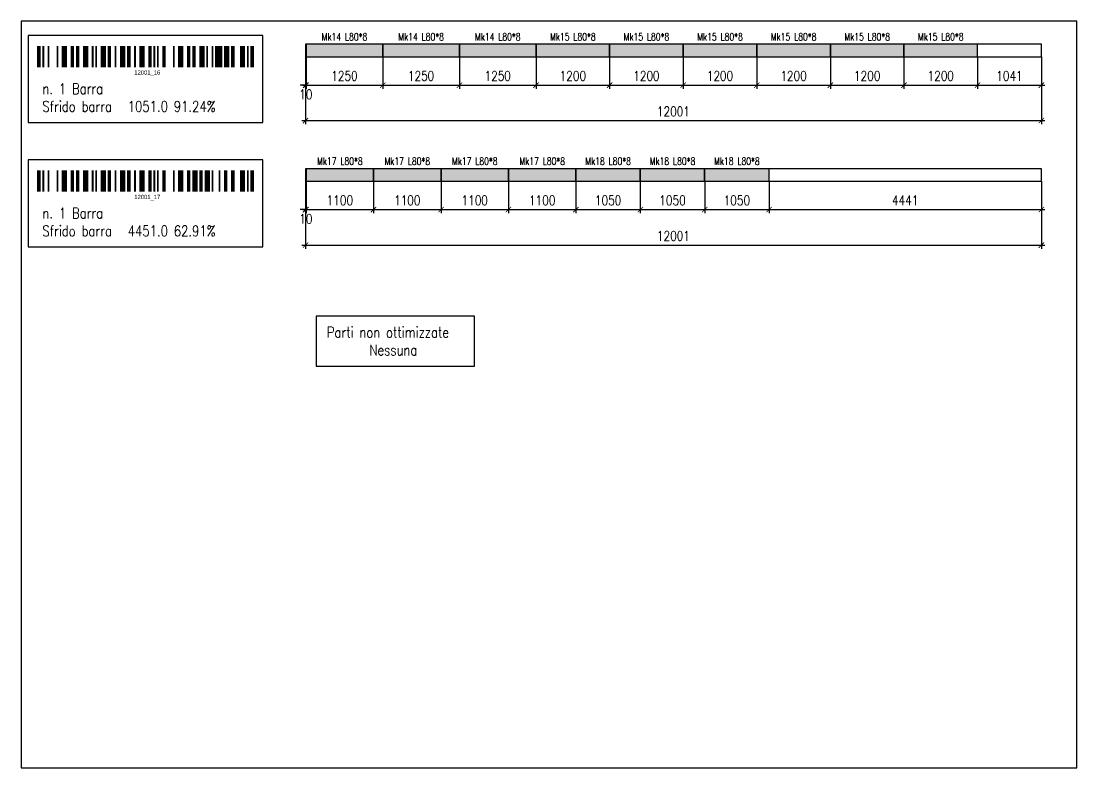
# Model space of a CAD drawing. Header units: millimetres. Extents: x -56 to 421004, y -1 to 91234.
# Drawn here: x 201349 to 218567, y 40726 to 52901 of the extents above; entities that cross this region are included whole.
import ezdxf
from ezdxf.enums import TextEntityAlignment as Align

# ---------------------------------------------------------------- set-up
doc = ezdxf.new("R2010")
doc.units = ezdxf.units.MM
doc.styles.add('EasyCutStyle', font='romans.shx', dxfattribs={"width": 0.8})
doc.styles.add('EasyCutStyleOptimezeBars', font='Romans.shx', dxfattribs={"width": 0.8})
doc.dimstyles.new('EasyCutDimOptimezeBars', dxfattribs={"dimscale": 57.971, "dimtxt": 2.7, "dimasz": 1.5, "dimexe": 1, "dimexo": 0, "dimgap": 1.25, "dimtad": 1, "dimdec": 1, "dimrnd": 0.5, "dimzin": 12, "dimdsep": 46, "dimtxsty": 'EasyCutStyleOptimezeBars', "dimblk": 'ARCHTICK', "dimblk1": 'ARCHTICK', "dimblk2": 'ARCHTICK', "dimcen": 1, "dimdle": 1, "dimclrd": 1, "dimclre": 1, "dimclrt": 3, "dimadec": 3, "dimazin": 0, "dimtfac": 1, "dimtdec": 1, "dimtix": 1, "dimtmove": 0, "dimatfit": 3, "dimfxl": 1, "dimtfill": 1, "dimtolj": 1, "dimtzin": 0, "dimarcsym": 0})

# ---------------------------------------------------------------- blocks, each defined once
blk = doc.blocks.new('BARCODE128_12001_16')
at = {"linetype": 'Continuous'}
for points, const_width in [([(1, 0), (1, 12)], 2), ([(3.5, 0), (3.5, 12)], 1), ([(6.5, 0), (6.5, 12)], 1), ([(11.5, 0), (11.5, 12)], 1), ([(15.5, 0), (15.5, 12)], 3), ([(20, 0), (20, 12)], 2), ([(23, 0), (23, 12)], 2), ([(27.5, 0), (27.5, 12)], 3), ([(31.5, 0), (31.5, 12)], 1), ([(33.5, 0), (33.5, 12)], 1), ([(37.5, 0), (37.5, 12)], 3), ([(41, 0), (41, 12)], 2), ([(44.5, 0), (44.5, 12)], 1), ([(48.5, 0), (48.5, 12)], 3), ([(52, 0), (52, 12)], 2), ([(55.5, 0), (55.5, 12)], 1), ([(59.5, 0), (59.5, 12)], 3), ([(64, 0), (64, 12)], 2), ([(66.5, 0), (66.5, 12)], 1), ([(68.5, 0), (68.5, 12)], 1), ([(72, 0), (72, 12)], 2), ([(77.5, 0), (77.5, 12)], 1), ([(81.5, 0), (81.5, 12)], 3), ([(86, 0), (86, 12)], 2), ([(89, 0), (89, 12)], 2), ([(93.5, 0), (93.5, 12)], 3), ([(96.5, 0), (96.5, 12)], 1), ([(99.5, 0), (99.5, 12)], 1), ([(103, 0), (103, 12)], 4), ([(107.5, 0), (107.5, 12)], 3), ([(111, 0), (111, 12)], 2), ([(116.5, 0), (116.5, 12)], 3), ([(119.5, 0), (119.5, 12)], 1), ([(122, 0), (122, 12)], 2)]:
    blk.add_lwpolyline(points, dxfattribs=dict(at, const_width=const_width))
blk.add_text('12001_16', height=2.4).set_placement((62.5, -4.2), align=Align.CENTER)
blk = doc.blocks.new('_ArchTick')
at = {"color": 0, "linetype": 'ByBlock', "const_width": 0.15}
blk.add_lwpolyline([(-0.5, -0.5), (0.5, 0.5)], dxfattribs=at)
blk = doc.blocks.new('*D1356')
at = {"color": 1, "lineweight": -2}
for p, q in [((205987, 52321), (205987, 51799)), ((205997, 52321), (205997, 51799)), ((205987, 51857), (205900, 51857)), ((205987, 51857), (205997, 51857)), ((205997, 51857), (206084, 51857))]:
    blk.add_line(p, q, dxfattribs=at)
at = {"layer": 'Defpoints', "color": 0}
for p in [(205987, 52321), (205997, 52321)]:
    blk.add_point(p, dxfattribs=at)
at = {"color": 1, "lineweight": -2, "xscale": 86.9637, "yscale": 86.9637, "zscale": 86.9637}
blk.add_blockref('_ArchTick', (205987, 51857), dxfattribs=at)
at = {"color": 1, "lineweight": -2, "xscale": 86.9637, "yscale": 86.9637, "zscale": 86.9637, "rotation": 180}
blk.add_blockref('_ArchTick', (205997, 51857), dxfattribs=at)
at = {"color": 3, "char_height": 156.5, "attachment_point": 5, "style": 'EasyCutStyleOptimezeBars', "bg_fill": 3, "box_fill_scale": 1.1, "bg_fill_color": 256, "bg_fill_true_color": 13158600, "bg_fill_transparency": 0}
for s, insert in [('\\A1;', (205992, 52060)), ('\\A1;10', (205992, 51707))]:
    blk.add_mtext(s, dxfattribs=dict(at, insert=insert))
at = {"layer": 'Defpoints', "color": 0}
blk.add_point((205997, 51857), dxfattribs=at)
blk = doc.blocks.new('*D1357')
at = {"color": 1, "lineweight": -2}
for p, q in [((205997, 52321), (205997, 51799)), ((207247, 52321), (207247, 51799)), ((205939, 51857), (207305, 51857))]:
    blk.add_line(p, q, dxfattribs=at)
at = {"layer": 'Defpoints', "color": 0}
for p in [(205997, 52321), (207247, 52321), (207247, 51857)]:
    blk.add_point(p, dxfattribs=at)
at = {"color": 1, "lineweight": -2, "xscale": 86.9637, "yscale": 86.9637, "zscale": 86.9637, "rotation": 180}
blk.add_blockref('_ArchTick', (205997, 51857), dxfattribs=at)
at = {"color": 1, "lineweight": -2, "xscale": 86.9637, "yscale": 86.9637, "zscale": 86.9637}
blk.add_blockref('_ArchTick', (207247, 51857), dxfattribs=at)
at = {"color": 3, "insert": (206622, 52008), "char_height": 156.5, "attachment_point": 5, "style": 'EasyCutStyleOptimezeBars', "bg_fill": 3, "box_fill_scale": 1.1, "bg_fill_color": 256, "bg_fill_true_color": 13158600, "bg_fill_transparency": 0}
blk.add_mtext('\\A1;1250', dxfattribs=at)
blk = doc.blocks.new('*D1358')
at = {"color": 1, "lineweight": -2}
for p, q in [((207247, 52321), (207247, 51799)), ((208497, 52321), (208497, 51799)), ((207189, 51857), (208555, 51857))]:
    blk.add_line(p, q, dxfattribs=at)
at = {"layer": 'Defpoints', "color": 0}
for p in [(207247, 52321), (208497, 52321), (208497, 51857)]:
    blk.add_point(p, dxfattribs=at)
at = {"color": 1, "lineweight": -2, "xscale": 86.9637, "yscale": 86.9637, "zscale": 86.9637, "rotation": 180}
blk.add_blockref('_ArchTick', (207247, 51857), dxfattribs=at)
at = {"color": 1, "lineweight": -2, "xscale": 86.9637, "yscale": 86.9637, "zscale": 86.9637}
blk.add_blockref('_ArchTick', (208497, 51857), dxfattribs=at)
at = {"color": 3, "insert": (207872, 52008), "char_height": 156.5, "attachment_point": 5, "style": 'EasyCutStyleOptimezeBars', "bg_fill": 3, "box_fill_scale": 1.1, "bg_fill_color": 256, "bg_fill_true_color": 13158600, "bg_fill_transparency": 10220988}
blk.add_mtext('\\A1;1250', dxfattribs=at)
blk = doc.blocks.new('*D1359')
at = {"color": 1, "lineweight": -2}
for p, q in [((208497, 52321), (208497, 51799)), ((209747, 52321), (209747, 51799)), ((208439, 51857), (209805, 51857))]:
    blk.add_line(p, q, dxfattribs=at)
at = {"layer": 'Defpoints', "color": 0}
for p in [(208497, 52321), (209747, 52321), (209747, 51857)]:
    blk.add_point(p, dxfattribs=at)
at = {"color": 1, "lineweight": -2, "xscale": 86.9637, "yscale": 86.9637, "zscale": 86.9637, "rotation": 180}
blk.add_blockref('_ArchTick', (208497, 51857), dxfattribs=at)
at = {"color": 1, "lineweight": -2, "xscale": 86.9637, "yscale": 86.9637, "zscale": 86.9637}
blk.add_blockref('_ArchTick', (209747, 51857), dxfattribs=at)
at = {"color": 3, "insert": (209122, 52008), "char_height": 156.5, "attachment_point": 5, "style": 'EasyCutStyleOptimezeBars', "bg_fill": 3, "box_fill_scale": 1.1, "bg_fill_color": 256, "bg_fill_true_color": 13158600, "bg_fill_transparency": 0}
blk.add_mtext('\\A1;1250', dxfattribs=at)
blk = doc.blocks.new('*D1360')
at = {"color": 1, "lineweight": -2}
for p, q in [((209747, 52321), (209747, 51799)), ((210947, 52321), (210947, 51799)), ((209689, 51857), (211005, 51857))]:
    blk.add_line(p, q, dxfattribs=at)
at = {"layer": 'Defpoints', "color": 0}
for p in [(209747, 52321), (210947, 52321), (210947, 51857)]:
    blk.add_point(p, dxfattribs=at)
at = {"color": 1, "lineweight": -2, "xscale": 86.9637, "yscale": 86.9637, "zscale": 86.9637, "rotation": 180}
blk.add_blockref('_ArchTick', (209747, 51857), dxfattribs=at)
at = {"color": 1, "lineweight": -2, "xscale": 86.9637, "yscale": 86.9637, "zscale": 86.9637}
blk.add_blockref('_ArchTick', (210947, 51857), dxfattribs=at)
at = {"color": 3, "insert": (210347, 52008), "char_height": 156.5, "attachment_point": 5, "style": 'EasyCutStyleOptimezeBars', "bg_fill": 3, "box_fill_scale": 1.1, "bg_fill_color": 256, "bg_fill_true_color": 13158600, "bg_fill_transparency": 4837208}
blk.add_mtext('\\A1;1200', dxfattribs=at)
blk = doc.blocks.new('*D1361')
at = {"color": 1, "lineweight": -2}
for p, q in [((210947, 52321), (210947, 51799)), ((212147, 52321), (212147, 51799)), ((210889, 51857), (212205, 51857))]:
    blk.add_line(p, q, dxfattribs=at)
at = {"layer": 'Defpoints', "color": 0}
for p in [(210947, 52321), (212147, 52321), (212147, 51857)]:
    blk.add_point(p, dxfattribs=at)
at = {"color": 1, "lineweight": -2, "xscale": 86.9637, "yscale": 86.9637, "zscale": 86.9637, "rotation": 180}
blk.add_blockref('_ArchTick', (210947, 51857), dxfattribs=at)
at = {"color": 1, "lineweight": -2, "xscale": 86.9637, "yscale": 86.9637, "zscale": 86.9637}
blk.add_blockref('_ArchTick', (212147, 51857), dxfattribs=at)
at = {"color": 3, "insert": (211547, 52008), "char_height": 156.5, "attachment_point": 5, "style": 'EasyCutStyleOptimezeBars', "bg_fill": 3, "box_fill_scale": 1.1, "bg_fill_color": 256, "bg_fill_true_color": 13158600, "bg_fill_transparency": 0}
blk.add_mtext('\\A1;1200', dxfattribs=at)
blk = doc.blocks.new('*D1362')
at = {"color": 1, "lineweight": -2}
for p, q in [((212147, 52321), (212147, 51799)), ((213347, 52321), (213347, 51799)), ((212089, 51857), (213405, 51857))]:
    blk.add_line(p, q, dxfattribs=at)
at = {"layer": 'Defpoints', "color": 0}
for p in [(212147, 52321), (213347, 52321), (213347, 51857)]:
    blk.add_point(p, dxfattribs=at)
at = {"color": 1, "lineweight": -2, "xscale": 86.9637, "yscale": 86.9637, "zscale": 86.9637, "rotation": 180}
blk.add_blockref('_ArchTick', (212147, 51857), dxfattribs=at)
at = {"color": 1, "lineweight": -2, "xscale": 86.9637, "yscale": 86.9637, "zscale": 86.9637}
blk.add_blockref('_ArchTick', (213347, 51857), dxfattribs=at)
at = {"color": 3, "insert": (212747, 52008), "char_height": 156.5, "attachment_point": 5, "style": 'EasyCutStyleOptimezeBars', "bg_fill": 3, "box_fill_scale": 1.1, "bg_fill_color": 256, "bg_fill_true_color": 13158600, "bg_fill_transparency": 4837208}
blk.add_mtext('\\A1;1200', dxfattribs=at)
blk = doc.blocks.new('*D1363')
at = {"color": 1, "lineweight": -2}
for p, q in [((213347, 52321), (213347, 51799)), ((214547, 52321), (214547, 51799)), ((213289, 51857), (214605, 51857))]:
    blk.add_line(p, q, dxfattribs=at)
at = {"layer": 'Defpoints', "color": 0}
for p in [(213347, 52321), (214547, 52321), (214547, 51857)]:
    blk.add_point(p, dxfattribs=at)
at = {"color": 1, "lineweight": -2, "xscale": 86.9637, "yscale": 86.9637, "zscale": 86.9637, "rotation": 180}
blk.add_blockref('_ArchTick', (213347, 51857), dxfattribs=at)
at = {"color": 1, "lineweight": -2, "xscale": 86.9637, "yscale": 86.9637, "zscale": 86.9637}
blk.add_blockref('_ArchTick', (214547, 51857), dxfattribs=at)
at = {"color": 3, "insert": (213947, 52008), "char_height": 156.5, "attachment_point": 5, "style": 'EasyCutStyleOptimezeBars', "bg_fill": 3, "box_fill_scale": 1.1, "bg_fill_color": 256, "bg_fill_true_color": 13158600, "bg_fill_transparency": 0}
blk.add_mtext('\\A1;1200', dxfattribs=at)
blk = doc.blocks.new('*D1364')
at = {"color": 1, "lineweight": -2}
for p, q in [((214547, 52321), (214547, 51799)), ((215747, 52321), (215747, 51799)), ((214489, 51857), (215805, 51857))]:
    blk.add_line(p, q, dxfattribs=at)
at = {"layer": 'Defpoints', "color": 0}
for p in [(214547, 52321), (215747, 52321), (215747, 51857)]:
    blk.add_point(p, dxfattribs=at)
at = {"color": 1, "lineweight": -2, "xscale": 86.9637, "yscale": 86.9637, "zscale": 86.9637, "rotation": 180}
blk.add_blockref('_ArchTick', (214547, 51857), dxfattribs=at)
at = {"color": 1, "lineweight": -2, "xscale": 86.9637, "yscale": 86.9637, "zscale": 86.9637}
blk.add_blockref('_ArchTick', (215747, 51857), dxfattribs=at)
at = {"color": 3, "insert": (215147, 52008), "char_height": 156.5, "attachment_point": 5, "style": 'EasyCutStyleOptimezeBars', "bg_fill": 3, "box_fill_scale": 1.1, "bg_fill_color": 256, "bg_fill_true_color": 13158600, "bg_fill_transparency": 4837208}
blk.add_mtext('\\A1;1200', dxfattribs=at)
blk = doc.blocks.new('*D1365')
at = {"color": 1, "lineweight": -2}
for p, q in [((215747, 52321), (215747, 51799)), ((216947, 52321), (216947, 51799)), ((215689, 51857), (217005, 51857))]:
    blk.add_line(p, q, dxfattribs=at)
at = {"layer": 'Defpoints', "color": 0}
for p in [(215747, 52321), (216947, 52321), (216947, 51857)]:
    blk.add_point(p, dxfattribs=at)
at = {"color": 1, "lineweight": -2, "xscale": 86.9637, "yscale": 86.9637, "zscale": 86.9637, "rotation": 180}
blk.add_blockref('_ArchTick', (215747, 51857), dxfattribs=at)
at = {"color": 1, "lineweight": -2, "xscale": 86.9637, "yscale": 86.9637, "zscale": 86.9637}
blk.add_blockref('_ArchTick', (216947, 51857), dxfattribs=at)
at = {"color": 3, "insert": (216347, 52008), "char_height": 156.5, "attachment_point": 5, "style": 'EasyCutStyleOptimezeBars', "bg_fill": 3, "box_fill_scale": 1.1, "bg_fill_color": 256, "bg_fill_true_color": 13158600, "bg_fill_transparency": 0}
blk.add_mtext('\\A1;1200', dxfattribs=at)
blk = doc.blocks.new('*D1366')
at = {"color": 1, "lineweight": -2}
for p, q in [((216947, 52321), (216947, 51799)), ((217988, 52321), (217988, 51799)), ((216889, 51857), (218046, 51857))]:
    blk.add_line(p, q, dxfattribs=at)
at = {"layer": 'Defpoints', "color": 0}
for p in [(216947, 52321), (217988, 52321), (217988, 51857)]:
    blk.add_point(p, dxfattribs=at)
at = {"color": 1, "lineweight": -2, "xscale": 86.9637, "yscale": 86.9637, "zscale": 86.9637, "rotation": 180}
blk.add_blockref('_ArchTick', (216947, 51857), dxfattribs=at)
at = {"color": 1, "lineweight": -2, "xscale": 86.9637, "yscale": 86.9637, "zscale": 86.9637}
blk.add_blockref('_ArchTick', (217988, 51857), dxfattribs=at)
at = {"color": 3, "insert": (217467, 52008), "char_height": 156.5, "attachment_point": 5, "style": 'EasyCutStyleOptimezeBars', "bg_fill": 3, "box_fill_scale": 1.1, "bg_fill_color": 256, "bg_fill_true_color": 13158600, "bg_fill_transparency": 4837207}
blk.add_mtext('\\A1;1041', dxfattribs=at)
blk = doc.blocks.new('*D1367')
at = {"color": 1, "lineweight": -2}
for p, q in [((205987, 52321), (205987, 51220)), ((217988, 52321), (217988, 51220)), ((205929, 51278), (218046, 51278))]:
    blk.add_line(p, q, dxfattribs=at)
at = {"layer": 'Defpoints', "color": 0}
for p in [(205987, 52321), (217988, 52321), (217988, 51278)]:
    blk.add_point(p, dxfattribs=at)
at = {"color": 1, "lineweight": -2, "xscale": 86.9637, "yscale": 86.9637, "zscale": 86.9637, "rotation": 180}
blk.add_blockref('_ArchTick', (205987, 51278), dxfattribs=at)
at = {"color": 1, "lineweight": -2, "xscale": 86.9637, "yscale": 86.9637, "zscale": 86.9637}
blk.add_blockref('_ArchTick', (217988, 51278), dxfattribs=at)
at = {"color": 3, "insert": (211987, 51428), "char_height": 156.5, "attachment_point": 5, "style": 'EasyCutStyleOptimezeBars', "bg_fill": 3, "box_fill_scale": 1.1, "bg_fill_color": 256, "bg_fill_true_color": 13158600, "bg_fill_transparency": 10321872}
blk.add_mtext('\\A1;12001', dxfattribs=at)
blk = doc.blocks.new('BARCODE128_12001_17')
at = {"linetype": 'Continuous'}
for points, const_width in [([(1, 0), (1, 12)], 2), ([(3.5, 0), (3.5, 12)], 1), ([(6.5, 0), (6.5, 12)], 1), ([(11.5, 0), (11.5, 12)], 1), ([(15.5, 0), (15.5, 12)], 3), ([(20, 0), (20, 12)], 2), ([(23, 0), (23, 12)], 2), ([(27.5, 0), (27.5, 12)], 3), ([(31.5, 0), (31.5, 12)], 1), ([(33.5, 0), (33.5, 12)], 1), ([(37.5, 0), (37.5, 12)], 3), ([(41, 0), (41, 12)], 2), ([(44.5, 0), (44.5, 12)], 1), ([(48.5, 0), (48.5, 12)], 3), ([(52, 0), (52, 12)], 2), ([(55.5, 0), (55.5, 12)], 1), ([(59.5, 0), (59.5, 12)], 3), ([(64, 0), (64, 12)], 2), ([(66.5, 0), (66.5, 12)], 1), ([(68.5, 0), (68.5, 12)], 1), ([(72, 0), (72, 12)], 2), ([(77.5, 0), (77.5, 12)], 1), ([(81.5, 0), (81.5, 12)], 3), ([(86, 0), (86, 12)], 2), ([(89.5, 0), (89.5, 12)], 3), ([(93, 0), (93, 12)], 2), ([(96.5, 0), (96.5, 12)], 3), ([(99.5, 0), (99.5, 12)], 1), ([(103.5, 0), (103.5, 12)], 1), ([(107, 0), (107, 12)], 2), ([(111, 0), (111, 12)], 2), ([(116.5, 0), (116.5, 12)], 3), ([(119.5, 0), (119.5, 12)], 1), ([(122, 0), (122, 12)], 2)]:
    blk.add_lwpolyline(points, dxfattribs=dict(at, const_width=const_width))
blk.add_text('12001_17', height=2.4).set_placement((62.5, -4.2), align=Align.CENTER)
blk = doc.blocks.new('*D1368')
at = {"color": 1, "lineweight": -2}
for p, q in [((205987, 50292), (205987, 49770)), ((205997, 50292), (205997, 49770)), ((205987, 49828), (205900, 49828)), ((205987, 49828), (205997, 49828)), ((205997, 49828), (206084, 49828))]:
    blk.add_line(p, q, dxfattribs=at)
at = {"layer": 'Defpoints', "color": 0}
for p in [(205987, 50292), (205997, 50292)]:
    blk.add_point(p, dxfattribs=at)
at = {"color": 1, "lineweight": -2, "xscale": 86.9637, "yscale": 86.9637, "zscale": 86.9637}
blk.add_blockref('_ArchTick', (205987, 49828), dxfattribs=at)
at = {"color": 1, "lineweight": -2, "xscale": 86.9637, "yscale": 86.9637, "zscale": 86.9637, "rotation": 180}
blk.add_blockref('_ArchTick', (205997, 49828), dxfattribs=at)
at = {"color": 3, "char_height": 156.5, "attachment_point": 5, "style": 'EasyCutStyleOptimezeBars', "bg_fill": 3, "box_fill_scale": 1.1, "bg_fill_color": 256, "bg_fill_true_color": 13158600}
for s, insert, bg_fill_transparency in [('\\A1;', (205992, 50031), 13379988), ('\\A1;10', (205992, 49677), 0)]:
    blk.add_mtext(s, dxfattribs=dict(at, insert=insert, bg_fill_transparency=bg_fill_transparency))
at = {"layer": 'Defpoints', "color": 0}
blk.add_point((205997, 49828), dxfattribs=at)
blk = doc.blocks.new('*D1369')
at = {"color": 1, "lineweight": -2}
for p, q in [((205997, 50292), (205997, 49770)), ((207097, 50292), (207097, 49770)), ((205939, 49828), (207155, 49828))]:
    blk.add_line(p, q, dxfattribs=at)
at = {"layer": 'Defpoints', "color": 0}
for p in [(205997, 50292), (207097, 50292), (207097, 49828)]:
    blk.add_point(p, dxfattribs=at)
at = {"color": 1, "lineweight": -2, "xscale": 86.9637, "yscale": 86.9637, "zscale": 86.9637, "rotation": 180}
blk.add_blockref('_ArchTick', (205997, 49828), dxfattribs=at)
at = {"color": 1, "lineweight": -2, "xscale": 86.9637, "yscale": 86.9637, "zscale": 86.9637}
blk.add_blockref('_ArchTick', (207097, 49828), dxfattribs=at)
at = {"color": 3, "insert": (206547, 49979), "char_height": 156.5, "attachment_point": 5, "style": 'EasyCutStyleOptimezeBars', "bg_fill": 3, "box_fill_scale": 1.1, "bg_fill_color": 256, "bg_fill_true_color": 13158600, "bg_fill_transparency": 10409452}
blk.add_mtext('\\A1;1100', dxfattribs=at)
blk = doc.blocks.new('*D1370')
at = {"color": 1, "lineweight": -2}
for p, q in [((207097, 50292), (207097, 49770)), ((208197, 50292), (208197, 49770)), ((207039, 49828), (208255, 49828))]:
    blk.add_line(p, q, dxfattribs=at)
at = {"layer": 'Defpoints', "color": 0}
for p in [(207097, 50292), (208197, 50292), (208197, 49828)]:
    blk.add_point(p, dxfattribs=at)
at = {"color": 1, "lineweight": -2, "xscale": 86.9637, "yscale": 86.9637, "zscale": 86.9637, "rotation": 180}
blk.add_blockref('_ArchTick', (207097, 49828), dxfattribs=at)
at = {"color": 1, "lineweight": -2, "xscale": 86.9637, "yscale": 86.9637, "zscale": 86.9637}
blk.add_blockref('_ArchTick', (208197, 49828), dxfattribs=at)
at = {"color": 3, "insert": (207647, 49979), "char_height": 156.5, "attachment_point": 5, "style": 'EasyCutStyleOptimezeBars', "bg_fill": 3, "box_fill_scale": 1.1, "bg_fill_color": 256, "bg_fill_true_color": 13158600, "bg_fill_transparency": 2487200}
blk.add_mtext('\\A1;1100', dxfattribs=at)
blk = doc.blocks.new('*D1371')
at = {"color": 1, "lineweight": -2}
for p, q in [((208197, 50292), (208197, 49770)), ((209297, 50292), (209297, 49770)), ((208139, 49828), (209355, 49828))]:
    blk.add_line(p, q, dxfattribs=at)
at = {"layer": 'Defpoints', "color": 0}
for p in [(208197, 50292), (209297, 50292), (209297, 49828)]:
    blk.add_point(p, dxfattribs=at)
at = {"color": 1, "lineweight": -2, "xscale": 86.9637, "yscale": 86.9637, "zscale": 86.9637, "rotation": 180}
blk.add_blockref('_ArchTick', (208197, 49828), dxfattribs=at)
at = {"color": 1, "lineweight": -2, "xscale": 86.9637, "yscale": 86.9637, "zscale": 86.9637}
blk.add_blockref('_ArchTick', (209297, 49828), dxfattribs=at)
at = {"color": 3, "insert": (208747, 49979), "char_height": 156.5, "attachment_point": 5, "style": 'EasyCutStyleOptimezeBars', "bg_fill": 3, "box_fill_scale": 1.1, "bg_fill_color": 256, "bg_fill_true_color": 13158600, "bg_fill_transparency": 10457776}
blk.add_mtext('\\A1;1100', dxfattribs=at)
blk = doc.blocks.new('*D1372')
at = {"color": 1, "lineweight": -2}
for p, q in [((209297, 50292), (209297, 49770)), ((210397, 50292), (210397, 49770)), ((209239, 49828), (210455, 49828))]:
    blk.add_line(p, q, dxfattribs=at)
at = {"layer": 'Defpoints', "color": 0}
for p in [(209297, 50292), (210397, 50292), (210397, 49828)]:
    blk.add_point(p, dxfattribs=at)
at = {"color": 1, "lineweight": -2, "xscale": 86.9637, "yscale": 86.9637, "zscale": 86.9637, "rotation": 180}
blk.add_blockref('_ArchTick', (209297, 49828), dxfattribs=at)
at = {"color": 1, "lineweight": -2, "xscale": 86.9637, "yscale": 86.9637, "zscale": 86.9637}
blk.add_blockref('_ArchTick', (210397, 49828), dxfattribs=at)
at = {"color": 3, "insert": (209847, 49979), "char_height": 156.5, "attachment_point": 5, "style": 'EasyCutStyleOptimezeBars', "bg_fill": 3, "box_fill_scale": 1.1, "bg_fill_color": 256, "bg_fill_true_color": 13158600, "bg_fill_transparency": 10466384}
blk.add_mtext('\\A1;1100', dxfattribs=at)
blk = doc.blocks.new('*D1373')
at = {"color": 1, "lineweight": -2}
for p, q in [((210397, 50292), (210397, 49770)), ((211447, 50292), (211447, 49770)), ((210339, 49828), (211505, 49828))]:
    blk.add_line(p, q, dxfattribs=at)
at = {"layer": 'Defpoints', "color": 0}
for p in [(210397, 50292), (211447, 50292), (211447, 49828)]:
    blk.add_point(p, dxfattribs=at)
at = {"color": 1, "lineweight": -2, "xscale": 86.9637, "yscale": 86.9637, "zscale": 86.9637, "rotation": 180}
blk.add_blockref('_ArchTick', (210397, 49828), dxfattribs=at)
at = {"color": 1, "lineweight": -2, "xscale": 86.9637, "yscale": 86.9637, "zscale": 86.9637}
blk.add_blockref('_ArchTick', (211447, 49828), dxfattribs=at)
at = {"color": 3, "insert": (210922, 49979), "char_height": 156.5, "attachment_point": 5, "style": 'EasyCutStyleOptimezeBars', "bg_fill": 3, "box_fill_scale": 1.1, "bg_fill_color": 256, "bg_fill_true_color": 13158600, "bg_fill_transparency": 4259909}
blk.add_mtext('\\A1;1050', dxfattribs=at)
blk = doc.blocks.new('*D1374')
at = {"color": 1, "lineweight": -2}
for p, q in [((211447, 50292), (211447, 49770)), ((212497, 50292), (212497, 49770)), ((211389, 49828), (212555, 49828))]:
    blk.add_line(p, q, dxfattribs=at)
at = {"layer": 'Defpoints', "color": 0}
for p in [(211447, 50292), (212497, 50292), (212497, 49828)]:
    blk.add_point(p, dxfattribs=at)
at = {"color": 1, "lineweight": -2, "xscale": 86.9637, "yscale": 86.9637, "zscale": 86.9637, "rotation": 180}
blk.add_blockref('_ArchTick', (211447, 49828), dxfattribs=at)
at = {"color": 1, "lineweight": -2, "xscale": 86.9637, "yscale": 86.9637, "zscale": 86.9637}
blk.add_blockref('_ArchTick', (212497, 49828), dxfattribs=at)
at = {"color": 3, "insert": (211972, 49979), "char_height": 156.5, "attachment_point": 5, "style": 'EasyCutStyleOptimezeBars', "bg_fill": 3, "box_fill_scale": 1.1, "bg_fill_color": 256, "bg_fill_true_color": 13158600, "bg_fill_transparency": 2488520}
blk.add_mtext('\\A1;1050', dxfattribs=at)
blk = doc.blocks.new('*D1375')
at = {"color": 1, "lineweight": -2}
for p, q in [((212497, 50292), (212497, 49770)), ((213547, 50292), (213547, 49770)), ((212439, 49828), (213605, 49828))]:
    blk.add_line(p, q, dxfattribs=at)
at = {"layer": 'Defpoints', "color": 0}
for p in [(212497, 50292), (213547, 50292), (213547, 49828)]:
    blk.add_point(p, dxfattribs=at)
at = {"color": 1, "lineweight": -2, "xscale": 86.9637, "yscale": 86.9637, "zscale": 86.9637, "rotation": 180}
blk.add_blockref('_ArchTick', (212497, 49828), dxfattribs=at)
at = {"color": 1, "lineweight": -2, "xscale": 86.9637, "yscale": 86.9637, "zscale": 86.9637}
blk.add_blockref('_ArchTick', (213547, 49828), dxfattribs=at)
at = {"color": 3, "insert": (213022, 49979), "char_height": 156.5, "attachment_point": 5, "style": 'EasyCutStyleOptimezeBars', "bg_fill": 3, "box_fill_scale": 1.1, "bg_fill_color": 256, "bg_fill_true_color": 13158600, "bg_fill_transparency": 0}
blk.add_mtext('\\A1;1050', dxfattribs=at)
blk = doc.blocks.new('*D1376')
at = {"color": 1, "lineweight": -2}
for p, q in [((213547, 50292), (213547, 49770)), ((217988, 50292), (217988, 49770)), ((213489, 49828), (218046, 49828))]:
    blk.add_line(p, q, dxfattribs=at)
at = {"layer": 'Defpoints', "color": 0}
for p in [(213547, 50292), (217988, 50292), (217988, 49828)]:
    blk.add_point(p, dxfattribs=at)
at = {"color": 1, "lineweight": -2, "xscale": 86.9637, "yscale": 86.9637, "zscale": 86.9637, "rotation": 180}
blk.add_blockref('_ArchTick', (213547, 49828), dxfattribs=at)
at = {"color": 1, "lineweight": -2, "xscale": 86.9637, "yscale": 86.9637, "zscale": 86.9637}
blk.add_blockref('_ArchTick', (217988, 49828), dxfattribs=at)
at = {"color": 3, "insert": (215767, 49979), "char_height": 156.5, "attachment_point": 5, "style": 'EasyCutStyleOptimezeBars', "bg_fill": 3, "box_fill_scale": 1.1, "bg_fill_color": 256, "bg_fill_true_color": 13158600, "bg_fill_transparency": 10499136}
blk.add_mtext('\\A1;4441', dxfattribs=at)
blk = doc.blocks.new('*D1377')
at = {"color": 1, "lineweight": -2}
for p, q in [((205987, 50292), (205987, 49190)), ((217988, 50292), (217988, 49190)), ((205929, 49248), (218046, 49248))]:
    blk.add_line(p, q, dxfattribs=at)
at = {"layer": 'Defpoints', "color": 0}
for p in [(205987, 50292), (217988, 50292), (217988, 49248)]:
    blk.add_point(p, dxfattribs=at)
at = {"color": 1, "lineweight": -2, "xscale": 86.9637, "yscale": 86.9637, "zscale": 86.9637, "rotation": 180}
blk.add_blockref('_ArchTick', (205987, 49248), dxfattribs=at)
at = {"color": 1, "lineweight": -2, "xscale": 86.9637, "yscale": 86.9637, "zscale": 86.9637}
blk.add_blockref('_ArchTick', (217988, 49248), dxfattribs=at)
at = {"color": 3, "insert": (211987, 49399), "char_height": 156.5, "attachment_point": 5, "style": 'EasyCutStyleOptimezeBars', "bg_fill": 3, "box_fill_scale": 1.1, "bg_fill_color": 256, "bg_fill_true_color": 13158600, "bg_fill_transparency": 4837208}
blk.add_mtext('\\A1;12001', dxfattribs=at)

msp = doc.modelspace()

# ---------------------------------------------------------------- linework, layer by layer
at = {"color": 5}
msp.add_lwpolyline([(201348.56, 40726.02), (218567.37, 40726.02), (218567.37, 52900.94), (201348.56, 52900.94)], close=True, dxfattribs=at)
at = {"color": 231, "true_color": 0xfd58be}
for points in [[(205986.62, 52321.18), (217987.62, 52321.18), (217987.62, 52524.1), (205986.62, 52524.1)], [(205986.62, 50292.03), (217987.62, 50292.03), (217987.62, 50494.94), (205986.62, 50494.94)]]:
    msp.add_lwpolyline(points, close=True, dxfattribs=at)
at = {"color": 7}
for points in [[(205996.62, 52321.18), (207246.62, 52321.18), (207246.62, 52524.1), (205996.62, 52524.1)], [(207246.62, 52321.18), (208496.62, 52321.18), (208496.62, 52524.1), (207246.62, 52524.1)], [(208496.62, 52321.18), (209746.62, 52321.18), (209746.62, 52524.1), (208496.62, 52524.1)], [(209746.62, 52321.18), (210946.62, 52321.18), (210946.62, 52524.1), (209746.62, 52524.1)], [(210946.62, 52321.18), (212146.62, 52321.18), (212146.62, 52524.1), (210946.62, 52524.1)], [(212146.62, 52321.18), (213346.62, 52321.18), (213346.62, 52524.1), (212146.62, 52524.1)], [(213346.62, 52321.18), (214546.62, 52321.18), (214546.62, 52524.1), (213346.62, 52524.1)], [(214546.62, 52321.18), (215746.62, 52321.18), (215746.62, 52524.1), (214546.62, 52524.1)], [(215746.62, 52321.18), (216946.62, 52321.18), (216946.62, 52524.1), (215746.62, 52524.1)], [(205996.62, 50292.03), (207096.62, 50292.03), (207096.62, 50494.94), (205996.62, 50494.94)], [(207096.62, 50292.03), (208196.62, 50292.03), (208196.62, 50494.94), (207096.62, 50494.94)], [(208196.62, 50292.03), (209296.62, 50292.03), (209296.62, 50494.94), (208196.62, 50494.94)], [(209296.62, 50292.03), (210396.62, 50292.03), (210396.62, 50494.94), (209296.62, 50494.94)], [(210396.62, 50292.03), (211446.62, 50292.03), (211446.62, 50494.94), (210396.62, 50494.94)], [(211446.62, 50292.03), (212496.62, 50292.03), (212496.62, 50494.94), (211446.62, 50494.94)], [(212496.62, 50292.03), (213546.62, 50292.03), (213546.62, 50494.94), (212496.62, 50494.94)]]:
    msp.add_lwpolyline(points, close=True, dxfattribs=at)
at = {"color": 34, "true_color": 0x955e17}
for points in [[(205996.62, 52321.18), (207246.62, 52321.18), (205996.62, 52524.1), (207246.62, 52524.1)], [(207246.62, 52321.18), (208496.62, 52321.18), (207246.62, 52524.1), (208496.62, 52524.1)], [(208496.62, 52321.18), (209746.62, 52321.18), (208496.62, 52524.1), (209746.62, 52524.1)]]:
    msp.add_solid(points, dxfattribs=at)
at = {"color": 34, "true_color": 0x945b17}
for points in [[(209746.62, 52321.18), (210946.62, 52321.18), (209746.62, 52524.1), (210946.62, 52524.1)], [(210946.62, 52321.18), (212146.62, 52321.18), (210946.62, 52524.1), (212146.62, 52524.1)], [(212146.62, 52321.18), (213346.62, 52321.18), (212146.62, 52524.1), (213346.62, 52524.1)], [(213346.62, 52321.18), (214546.62, 52321.18), (213346.62, 52524.1), (214546.62, 52524.1)], [(214546.62, 52321.18), (215746.62, 52321.18), (214546.62, 52524.1), (215746.62, 52524.1)], [(215746.62, 52321.18), (216946.62, 52321.18), (215746.62, 52524.1), (216946.62, 52524.1)]]:
    msp.add_solid(points, dxfattribs=at)
at = {"color": 34, "true_color": 0x935417}
for points in [[(205996.62, 50292.03), (207096.62, 50292.03), (205996.62, 50494.94), (207096.62, 50494.94)], [(207096.62, 50292.03), (208196.62, 50292.03), (207096.62, 50494.94), (208196.62, 50494.94)], [(208196.62, 50292.03), (209296.62, 50292.03), (208196.62, 50494.94), (209296.62, 50494.94)], [(209296.62, 50292.03), (210396.62, 50292.03), (209296.62, 50494.94), (210396.62, 50494.94)]]:
    msp.add_solid(points, dxfattribs=at)
at = {"color": 34, "true_color": 0x925117}
for points in [[(210396.62, 50292.03), (211446.62, 50292.03), (210396.62, 50494.94), (211446.62, 50494.94)], [(211446.62, 50292.03), (212496.62, 50292.03), (211446.62, 50494.94), (212496.62, 50494.94)], [(212496.62, 50292.03), (213546.62, 50292.03), (212496.62, 50494.94), (213546.62, 50494.94)]]:
    msp.add_solid(points, dxfattribs=at)

# ---------------------------------------------------------------- texts
at = {"style": 'EasyCutStyle', "width": 0.75}
for s, p in [('Mk14 L80*8', (206622.62, 52584.97)), ('Mk14 L80*8', (207872.62, 52584.97)), ('Mk14 L80*8', (209122.62, 52584.97)), ('Mk15 L80*8', (210347.62, 52584.97)), ('Mk15 L80*8', (211547.62, 52584.97)), ('Mk15 L80*8', (212747.62, 52584.97)), ('Mk15 L80*8', (213947.62, 52584.97)), ('Mk15 L80*8', (215147.62, 52584.97)), ('Mk15 L80*8', (216347.62, 52584.97)), ('Mk17 L80*8', (206547.62, 50555.82)), ('Mk17 L80*8', (207647.62, 50555.82)), ('Mk17 L80*8', (208747.62, 50555.82)), ('Mk17 L80*8', (209847.62, 50555.82)), ('Mk18 L80*8', (210922.62, 50555.82)), ('Mk18 L80*8', (211972.62, 50555.82)), ('Mk18 L80*8', (213022.62, 50555.82))]:
    msp.add_text(s, height=121.749, dxfattribs=at).set_placement(p, align=Align.CENTER)

# ---------------------------------------------------------------- next in the draw order: texts
at = {"color": 71, "char_height": 173.9274, "attachment_point": 1, "bg_fill": 2}
for s, insert in [('{\\Fromans|c0;\\W0.8;\\C2;n. 1 Barra^J\\C1;Sfrido barra^I\\C7;1051.0 91.24%', (201696.41, 51886.36)), ('{\\Fromans|c0;\\W0.8;\\C2;n. 1 Barra^J\\C1;Sfrido barra^I\\C7;4451.0 62.91%', (201696.41, 49857.21))]:
    msp.add_mtext(s, dxfattribs=dict(at, insert=insert))
at = {"color": 71, "insert": (206334.48, 47915.02), "char_height": 173.9274, "attachment_point": 1, "bg_fill": 3, "box_fill_scale": 1.5, "bg_fill_color": 9, "bg_fill_transparency": 6357114}
msp.add_mtext('{\\Fromans|c0;\\W0.8;\\C2;Parti non ottimizzate^J^I\\C7;Nessuna', dxfattribs=at)

# ---------------------------------------------------------------- next in the draw order: dimensions: what is measured, and where the dimension line sits
for base, p1, p2, picture, middle in [((205996.62, 51857.38), (205986.62, 52321.18), (205996.62, 52321.18), '*D1356', (205991.62, 51857.38)), ((205996.62, 49828.22), (205986.62, 50292.03), (205996.62, 50292.03), '*D1368', (205991.62, 49828.22))]:
    dim = msp.add_linear_dim(base=base, p1=p1, p2=p2, text='\\X<>', dimstyle='EasyCutDimOptimezeBars', override={"dimscale": 57.9758})
    dim.commit()
    dim.dimension.update_dxf_attribs({"geometry": picture, "text_midpoint": middle})

# ---------------------------------------------------------------- next in the draw order: linework, layer by layer
at = {"color": 5}
for points in [[(201464.51, 51248.63), (205290.91, 51248.63), (205290.91, 52669.04), (201464.51, 52669.04)], [(201464.51, 49219.48), (205290.91, 49219.48), (205290.91, 50639.88), (201464.51, 50639.88)], [(206160.55, 47277.29), (208741.3, 47277.29), (208741.3, 48088.95), (206160.55, 48088.95)]]:
    msp.add_lwpolyline(points, close=True, dxfattribs=at)

# ---------------------------------------------------------------- next in the draw order: block references
at = {"xscale": 28.74833057849901, "yscale": 28.74833057851356, "zscale": 28.74833057851239}
for name, p in [('BARCODE128_12001_16', (201609.69, 52150.13)), ('BARCODE128_12001_17', (201609.69, 50120.98))]:
    msp.add_blockref(name, p, dxfattribs=at)

# ---------------------------------------------------------------- next in the draw order: dimensions: what is measured, and where the dimension line sits
for base, p1, p2, picture, middle in [((207246.62, 51857.38), (205996.62, 52321.18), (207246.62, 52321.18), '*D1357', (206621.62, 52008.11)), ((207096.62, 49828.22), (205996.62, 50292.03), (207096.62, 50292.03), '*D1369', (206546.62, 49978.96))]:
    dim = msp.add_linear_dim(base=base, p1=p1, p2=p2, dimstyle='EasyCutDimOptimezeBars', override={"dimscale": 57.9758, "dimtad": 1})
    dim.commit()
    dim.dimension.update_dxf_attribs({"geometry": picture, "text_midpoint": middle})

# ---------------------------------------------------------------- next in the draw order: dimensions: what is measured, and where the dimension line sits
for base, p1, p2, picture, middle in [((208496.62, 51857.38), (207246.62, 52321.18), (208496.62, 52321.18), '*D1358', (207871.62, 52008.11)), ((208196.62, 49828.22), (207096.62, 50292.03), (208196.62, 50292.03), '*D1370', (207646.62, 49978.96))]:
    dim = msp.add_linear_dim(base=base, p1=p1, p2=p2, dimstyle='EasyCutDimOptimezeBars', override={"dimscale": 57.9758, "dimtad": 1})
    dim.commit()
    dim.dimension.update_dxf_attribs({"geometry": picture, "text_midpoint": middle})

# ---------------------------------------------------------------- next in the draw order: dimensions: what is measured, and where the dimension line sits
for base, p1, p2, picture, middle in [((209746.62, 51857.38), (208496.62, 52321.18), (209746.62, 52321.18), '*D1359', (209121.62, 52008.11)), ((209296.62, 49828.22), (208196.62, 50292.03), (209296.62, 50292.03), '*D1371', (208746.62, 49978.96))]:
    dim = msp.add_linear_dim(base=base, p1=p1, p2=p2, dimstyle='EasyCutDimOptimezeBars', override={"dimscale": 57.9758, "dimtad": 1})
    dim.commit()
    dim.dimension.update_dxf_attribs({"geometry": picture, "text_midpoint": middle})

# ---------------------------------------------------------------- next in the draw order: dimensions: what is measured, and where the dimension line sits
for base, p1, p2, picture, middle in [((210946.62, 51857.38), (209746.62, 52321.18), (210946.62, 52321.18), '*D1360', (210346.62, 52008.11)), ((210396.62, 49828.22), (209296.62, 50292.03), (210396.62, 50292.03), '*D1372', (209846.62, 49978.96))]:
    dim = msp.add_linear_dim(base=base, p1=p1, p2=p2, dimstyle='EasyCutDimOptimezeBars', override={"dimscale": 57.9758, "dimtad": 1})
    dim.commit()
    dim.dimension.update_dxf_attribs({"geometry": picture, "text_midpoint": middle})

# ---------------------------------------------------------------- next in the draw order: dimensions: what is measured, and where the dimension line sits
for base, p1, p2, picture, middle in [((212146.62, 51857.38), (210946.62, 52321.18), (212146.62, 52321.18), '*D1361', (211546.62, 52008.11)), ((211446.62, 49828.22), (210396.62, 50292.03), (211446.62, 50292.03), '*D1373', (210921.62, 49978.96))]:
    dim = msp.add_linear_dim(base=base, p1=p1, p2=p2, dimstyle='EasyCutDimOptimezeBars', override={"dimscale": 57.9758, "dimtad": 1})
    dim.commit()
    dim.dimension.update_dxf_attribs({"geometry": picture, "text_midpoint": middle})

# ---------------------------------------------------------------- next in the draw order: dimensions: what is measured, and where the dimension line sits
for base, p1, p2, picture, middle in [((213346.62, 51857.38), (212146.62, 52321.18), (213346.62, 52321.18), '*D1362', (212746.62, 52008.11)), ((212496.62, 49828.22), (211446.62, 50292.03), (212496.62, 50292.03), '*D1374', (211971.62, 49978.96))]:
    dim = msp.add_linear_dim(base=base, p1=p1, p2=p2, dimstyle='EasyCutDimOptimezeBars', override={"dimscale": 57.9758, "dimtad": 1})
    dim.commit()
    dim.dimension.update_dxf_attribs({"geometry": picture, "text_midpoint": middle})

# ---------------------------------------------------------------- next in the draw order: dimensions: what is measured, and where the dimension line sits
for base, p1, p2, picture, middle in [((214546.62, 51857.38), (213346.62, 52321.18), (214546.62, 52321.18), '*D1363', (213946.62, 52008.11)), ((213546.62, 49828.22), (212496.62, 50292.03), (213546.62, 50292.03), '*D1375', (213021.62, 49978.96))]:
    dim = msp.add_linear_dim(base=base, p1=p1, p2=p2, dimstyle='EasyCutDimOptimezeBars', override={"dimscale": 57.9758, "dimtad": 1})
    dim.commit()
    dim.dimension.update_dxf_attribs({"geometry": picture, "text_midpoint": middle})

# ---------------------------------------------------------------- next in the draw order: dimensions: what is measured, and where the dimension line sits
for base, p1, p2, picture, middle in [((215746.62, 51857.38), (214546.62, 52321.18), (215746.62, 52321.18), '*D1364', (215146.62, 52008.11)), ((217987.62, 49828.22), (213546.62, 50292.03), (217987.62, 50292.03), '*D1376', (215767.12, 49978.96))]:
    dim = msp.add_linear_dim(base=base, p1=p1, p2=p2, dimstyle='EasyCutDimOptimezeBars', override={"dimscale": 57.9758, "dimtad": 1})
    dim.commit()
    dim.dimension.update_dxf_attribs({"geometry": picture, "text_midpoint": middle})

# ---------------------------------------------------------------- next in the draw order: dimensions: what is measured, and where the dimension line sits
for base, p1, p2, picture, middle in [((216946.62, 51857.38), (215746.62, 52321.18), (216946.62, 52321.18), '*D1365', (216346.62, 52008.11)), ((217987.62, 49248.46), (205986.62, 50292.03), (217987.62, 50292.03), '*D1377', (211987.12, 49399.2))]:
    dim = msp.add_linear_dim(base=base, p1=p1, p2=p2, dimstyle='EasyCutDimOptimezeBars', override={"dimscale": 57.9758, "dimtad": 1})
    dim.commit()
    dim.dimension.update_dxf_attribs({"geometry": picture, "text_midpoint": middle})

# ---------------------------------------------------------------- next in the draw order: dimensions: what is measured, and where the dimension line sits
dim = msp.add_linear_dim(base=(217987.62, 51857.38), p1=(216946.62, 52321.18), p2=(217987.62, 52321.18), dimstyle='EasyCutDimOptimezeBars', override={"dimscale": 57.9758, "dimtad": 1})
dim.commit()
dim.dimension.update_dxf_attribs({"geometry": '*D1366', "text_midpoint": (217467.12, 52008.11)})

# ---------------------------------------------------------------- next in the draw order: dimensions: what is measured, and where the dimension line sits
dim = msp.add_linear_dim(base=(217987.62, 51277.62), p1=(205986.62, 52321.18), p2=(217987.62, 52321.18), dimstyle='EasyCutDimOptimezeBars', override={"dimscale": 57.9758, "dimtad": 1})
dim.commit()
dim.dimension.update_dxf_attribs({"geometry": '*D1367', "text_midpoint": (211987.12, 51428.36)})

doc.saveas('drawing.dxf')
